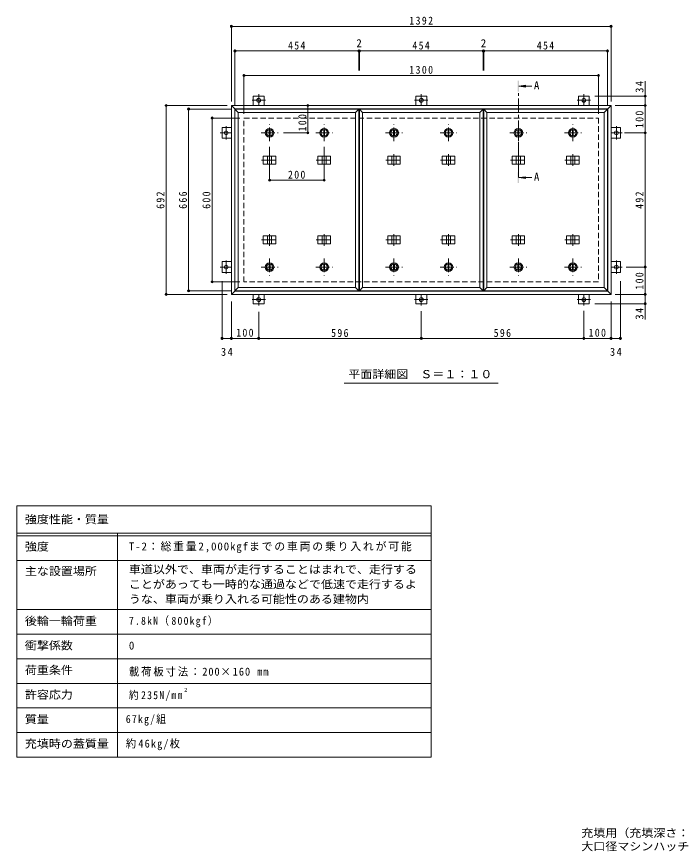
# Model space of a CAD drawing. Units: millimetres at full size, sheet at 1:10. Extents: x -2570 to 2311, y -1962 to 1160.
# Drawn here: x -2570 to -130, y -1962 to 1096 of the extents above; entities that cross this region are included whole.
import ezdxf
from ezdxf.enums import TextEntityAlignment as Align

# ---------------------------------------------------------------- set-up
doc = ezdxf.new("R2010")
doc.units = ezdxf.units.MM
doc.header["$LTSCALE"] = 10
doc.header["$PDMODE"] = 32
doc.header["$PDSIZE"] = 8
doc.linetypes.add('CHAIN1', pattern=[8, 5, -1, 1, -1])
doc.linetypes.add('DASHED2', pattern=[3, 2, -1])
for name, color, linetype, lineweight in [('0-1_躯体', 2, 'DASHED2', 9), ('0-2_仕上', 3, 'Continuous', 9), ('0-3_建具', 4, 'Continuous', 9), ('0-5_寸法', 4, 'Continuous', 9), ('0-C', 2, 'Continuous', 9), ('0-E', 3, 'Continuous', 9), ('0-F', 7, 'Continuous', 9), ('F-5_F-5ﾚｲﾔ', 7, 'Continuous', 9), ('F-F_F-Fﾚｲﾔ', 2, 'Continuous', 9)]:
    doc.layers.add(name, color=color, linetype=linetype, lineweight=lineweight)
doc.styles.add('ＭＳ ゴシック', font='')
doc.styles.get('ＭＳ ゴシック').set_extended_font_data('MS Gothic')

msp = doc.modelspace()

# ---------------------------------------------------------------- linework, layer by layer
at = {"layer": '0-1_躯体'}
for p, q in [((-1736.8, 124.52), (-1736.8, 724.52)), ((-1736.8, 724.52), (-436.8, 724.52)), ((-436.8, 724.52), (-436.8, 124.52)), ((-436.8, 124.52), (-1736.8, 124.52))]:
    msp.add_line(p, q, dxfattribs=at)
at = {"layer": '0-2_仕上'}
for p, q in [((-1769.8, 757.52), (-1757.8, 745.52)), ((-1769.8, 91.52), (-1769.8, 757.52)), ((-1769.8, 757.52), (-1315.8, 757.52)), ((-1757.8, 745.52), (-1327.8, 745.52)), ((-1315.8, 91.52), (-1315.8, 757.52)), ((-1313.8, 757.52), (-1301.8, 745.52)), ((-1313.8, 91.52), (-1313.8, 757.52)), ((-1313.8, 757.52), (-859.8, 757.52)), ((-1301.8, 745.52), (-871.8, 745.52)), ((-859.8, 91.52), (-859.8, 757.52)), ((-857.8, 757.52), (-845.8, 745.52)), ((-857.8, 91.52), (-857.8, 757.52)), ((-857.8, 757.52), (-403.8, 757.52)), ((-845.8, 745.52), (-415.8, 745.52)), ((-403.8, 91.52), (-403.8, 757.52)), ((-1327.8, 103.52), (-1757.8, 103.52)), ((-1315.8, 91.52), (-1327.8, 103.52)), ((-871.8, 103.52), (-1301.8, 103.52)), ((-859.8, 91.52), (-871.8, 103.52)), ((-415.8, 103.52), (-845.8, 103.52)), ((-403.8, 91.52), (-415.8, 103.52)), ((-1315.8, 91.52), (-1769.8, 91.52)), ((-859.8, 91.52), (-1313.8, 91.52)), ((-403.8, 91.52), (-857.8, 91.52))]:
    msp.add_line(p, q, dxfattribs=at)
for points in [[(-1769.8, 91.52), (-1757.8, 103.52), (-1757.8, 745.52)], [(-1327.8, 103.52), (-1327.8, 745.52), (-1315.8, 757.52)], [(-1313.8, 91.52), (-1301.8, 103.52), (-1301.8, 745.52)], [(-871.8, 103.52), (-871.8, 745.52), (-859.8, 757.52)], [(-857.8, 91.52), (-845.8, 103.52), (-845.8, 745.52)], [(-415.8, 103.52), (-415.8, 745.52), (-403.8, 757.52)]]:
    msp.add_lwpolyline(points, dxfattribs=at)
at = {"layer": '0-3_建具', "color": 2}
for p, q in [((-1782.8, 770.52), (-1770.8, 758.52)), ((-1782.8, 78.52), (-1782.8, 770.52)), ((-1782.8, 770.52), (-390.8, 770.52)), ((-402.8, 758.52), (-390.8, 770.52)), ((-390.8, 770.52), (-390.8, 78.52)), ((-1770.8, 90.52), (-1770.8, 758.52)), ((-1770.8, 758.52), (-402.8, 758.52)), ((-402.8, 90.52), (-402.8, 758.52)), ((-1770.8, 90.52), (-1782.8, 78.52)), ((-390.8, 78.52), (-1782.8, 78.52)), ((-402.8, 90.52), (-1770.8, 90.52)), ((-402.8, 90.52), (-390.8, 78.52))]:
    msp.add_line(p, q, dxfattribs=at)
at = {"layer": '0-3_建具'}
for p, q in [((-1665.89, 585.52), (-1665.89, 555.52)), ((-1665.89, 585.52), (-1619.71, 585.52)), ((-1650.3, 585.52), (-1650.3, 555.52)), ((-1635.3, 585.52), (-1635.3, 555.52)), ((-1619.71, 585.52), (-1619.71, 555.52)), ((-1465.89, 585.52), (-1465.89, 555.52)), ((-1465.89, 585.52), (-1419.71, 585.52)), ((-1450.3, 585.52), (-1450.3, 555.52)), ((-1435.3, 585.52), (-1435.3, 555.52)), ((-1419.71, 585.52), (-1419.71, 555.52)), ((-1209.89, 585.52), (-1209.89, 555.52)), ((-1209.89, 585.52), (-1163.71, 585.52)), ((-1194.3, 585.52), (-1194.3, 555.52)), ((-1179.3, 585.52), (-1179.3, 555.52)), ((-1163.71, 585.52), (-1163.71, 555.52)), ((-1009.89, 585.52), (-1009.89, 555.52)), ((-1009.89, 585.52), (-963.71, 585.52)), ((-994.3, 585.52), (-994.3, 555.52)), ((-979.3, 585.52), (-979.3, 555.52)), ((-963.71, 585.52), (-963.71, 555.52)), ((-753.89, 585.52), (-753.89, 555.52)), ((-753.89, 585.52), (-707.71, 585.52)), ((-738.3, 585.52), (-738.3, 555.52)), ((-723.3, 585.52), (-723.3, 555.52)), ((-707.71, 585.52), (-707.71, 555.52)), ((-553.89, 585.52), (-553.89, 555.52)), ((-553.89, 585.52), (-507.71, 585.52)), ((-538.3, 585.52), (-538.3, 555.52)), ((-523.3, 585.52), (-523.3, 555.52)), ((-507.71, 585.52), (-507.71, 555.52)), ((-1665.89, 555.52), (-1619.71, 555.52)), ((-1465.89, 555.52), (-1419.71, 555.52)), ((-1209.89, 555.52), (-1163.71, 555.52)), ((-1009.89, 555.52), (-963.71, 555.52)), ((-753.89, 555.52), (-707.71, 555.52)), ((-553.89, 555.52), (-507.71, 555.52)), ((-1665.89, 263.52), (-1665.89, 293.52)), ((-1665.89, 293.52), (-1619.71, 293.52)), ((-1650.3, 263.52), (-1650.3, 293.52)), ((-1635.3, 263.52), (-1635.3, 293.52)), ((-1619.71, 263.52), (-1619.71, 293.52)), ((-1465.89, 263.52), (-1465.89, 293.52)), ((-1465.89, 293.52), (-1419.71, 293.52)), ((-1450.3, 263.52), (-1450.3, 293.52)), ((-1435.3, 263.52), (-1435.3, 293.52)), ((-1419.71, 263.52), (-1419.71, 293.52)), ((-1209.89, 263.52), (-1209.89, 293.52)), ((-1209.89, 293.52), (-1163.71, 293.52)), ((-1194.3, 263.52), (-1194.3, 293.52)), ((-1179.3, 263.52), (-1179.3, 293.52)), ((-1163.71, 263.52), (-1163.71, 293.52)), ((-1009.89, 263.52), (-1009.89, 293.52)), ((-1009.89, 293.52), (-963.71, 293.52)), ((-994.3, 263.52), (-994.3, 293.52)), ((-979.3, 263.52), (-979.3, 293.52)), ((-963.71, 263.52), (-963.71, 293.52)), ((-753.89, 263.52), (-753.89, 293.52)), ((-753.89, 293.52), (-707.71, 293.52)), ((-738.3, 263.52), (-738.3, 293.52)), ((-723.3, 263.52), (-723.3, 293.52)), ((-707.71, 263.52), (-707.71, 293.52)), ((-553.89, 263.52), (-553.89, 293.52)), ((-553.89, 293.52), (-507.71, 293.52)), ((-538.3, 263.52), (-538.3, 293.52)), ((-523.3, 263.52), (-523.3, 293.52)), ((-507.71, 263.52), (-507.71, 293.52)), ((-1665.89, 263.52), (-1619.71, 263.52)), ((-1465.89, 263.52), (-1419.71, 263.52)), ((-1209.89, 263.52), (-1163.71, 263.52)), ((-1009.89, 263.52), (-963.71, 263.52)), ((-753.89, 263.52), (-707.71, 263.52)), ((-553.89, 263.52), (-507.71, 263.52))]:
    msp.add_line(p, q, dxfattribs=at)
at = {"layer": '0-3_建具', "linetype": 'CHAIN1'}
for p, q in [((-1642.8, 592.63), (-1642.8, 549.4)), ((-1442.8, 592.63), (-1442.8, 549.4)), ((-1186.8, 592.63), (-1186.8, 549.4)), ((-986.8, 592.63), (-986.8, 549.4)), ((-730.8, 592.63), (-730.8, 549.4)), ((-530.8, 592.63), (-530.8, 549.4)), ((-1672.21, 570.52), (-1613.39, 570.52)), ((-1472.21, 570.52), (-1413.39, 570.52)), ((-1216.21, 570.52), (-1157.39, 570.52)), ((-1016.21, 570.52), (-957.39, 570.52)), ((-760.21, 570.52), (-701.39, 570.52)), ((-560.21, 570.52), (-501.39, 570.52)), ((-1672.21, 278.52), (-1613.39, 278.52)), ((-1642.8, 256.4), (-1642.8, 299.64)), ((-1472.21, 278.52), (-1413.39, 278.52)), ((-1442.8, 256.4), (-1442.8, 299.64)), ((-1216.21, 278.52), (-1157.39, 278.52)), ((-1186.8, 256.4), (-1186.8, 299.64)), ((-1016.21, 278.52), (-957.39, 278.52)), ((-986.8, 256.4), (-986.8, 299.64)), ((-760.21, 278.52), (-701.39, 278.52)), ((-730.8, 256.4), (-730.8, 299.64)), ((-560.21, 278.52), (-501.39, 278.52)), ((-530.8, 256.4), (-530.8, 299.64))]:
    msp.add_line(p, q, dxfattribs=at)
at = {"layer": '0-5_寸法'}
for p, q in [((-728.8, 841.33), (-704.01, 844.6)), ((-728.8, 841.33), (-704.01, 838.07)), ((-728.8, 841.33), (-681.34, 841.33)), ((-728.8, 506.21), (-704.01, 509.47)), ((-728.8, 506.21), (-704.01, 502.95)), ((-728.8, 506.21), (-681.34, 506.21))]:
    msp.add_line(p, q, dxfattribs=at)
at = {"layer": '0-5_寸法', "linetype": 'CHAIN1'}
msp.add_line((-730.8, 506.21), (-730.8, 821.33), dxfattribs=at)
at = {"layer": '0-5_寸法', "color": 7}
msp.add_line((-1369.33, -247.26), (-804.27, -247.26), dxfattribs=at)
at = {"layer": '0-5_寸法'}
for points in [[(-728.8, 861.33), (-732.8, 861.33), (-728.8, 821.33), (-732.8, 821.33)], [(-728.8, 486.21), (-732.8, 486.21), (-728.8, 526.21), (-732.8, 526.21)]]:
    msp.add_solid(points, dxfattribs=at)
at = {"layer": '0-C'}
for p, q in [((-1644.3, 681.92), (-1644.3, 659.12)), ((-1641.3, 681.92), (-1641.3, 659.12)), ((-1444.3, 681.92), (-1444.3, 659.12)), ((-1441.3, 681.92), (-1441.3, 659.12)), ((-1188.3, 681.92), (-1188.3, 659.12)), ((-1185.3, 681.92), (-1185.3, 659.12)), ((-988.3, 681.92), (-988.3, 659.12)), ((-985.3, 681.92), (-985.3, 659.12)), ((-732.3, 681.92), (-732.3, 659.12)), ((-729.3, 681.92), (-729.3, 659.12)), ((-532.3, 681.92), (-532.3, 659.12)), ((-529.3, 681.92), (-529.3, 659.12)), ((-1644.3, 167.11), (-1644.3, 189.92)), ((-1641.3, 167.11), (-1641.3, 189.92)), ((-1444.3, 167.11), (-1444.3, 189.92)), ((-1441.3, 167.11), (-1441.3, 189.92)), ((-1188.3, 167.11), (-1188.3, 189.92)), ((-1185.3, 167.11), (-1185.3, 189.92)), ((-988.3, 167.11), (-988.3, 189.92)), ((-985.3, 167.11), (-985.3, 189.92)), ((-732.3, 167.11), (-732.3, 189.92)), ((-729.3, 167.11), (-729.3, 189.92)), ((-532.3, 167.11), (-532.3, 189.92)), ((-529.3, 167.11), (-529.3, 189.92))]:
    msp.add_line(p, q, dxfattribs=at)
at = {"layer": '0-C', "linetype": 'CHAIN1'}
for p, q in [((-1642.8, 639.52), (-1642.8, 701.52)), ((-1442.8, 639.52), (-1442.8, 701.52)), ((-1186.8, 639.52), (-1186.8, 701.52)), ((-986.8, 639.52), (-986.8, 701.52)), ((-730.8, 639.52), (-730.8, 701.52)), ((-530.8, 639.52), (-530.8, 701.52)), ((-1673.8, 670.52), (-1611.8, 670.52)), ((-1473.8, 670.52), (-1411.8, 670.52)), ((-1217.8, 670.52), (-1155.8, 670.52)), ((-1017.8, 670.52), (-955.8, 670.52)), ((-761.8, 670.52), (-699.8, 670.52)), ((-561.8, 670.52), (-499.8, 670.52)), ((-1642.8, 209.52), (-1642.8, 147.52)), ((-1442.8, 209.52), (-1442.8, 147.52)), ((-1186.8, 209.52), (-1186.8, 147.52)), ((-986.8, 209.52), (-986.8, 147.52)), ((-730.8, 209.52), (-730.8, 147.52)), ((-530.8, 209.52), (-530.8, 147.52)), ((-1673.8, 178.52), (-1611.8, 178.52)), ((-1473.8, 178.52), (-1411.8, 178.52)), ((-1217.8, 178.52), (-1155.8, 178.52)), ((-1017.8, 178.52), (-955.8, 178.52)), ((-761.8, 178.52), (-699.8, 178.52)), ((-561.8, 178.52), (-499.8, 178.52))]:
    msp.add_line(p, q, dxfattribs=at)
at = {"layer": '0-C'}
for centre, radius in [((-1642.8, 670.52), 16), ((-1642.8, 670.52), 12), ((-1642.8, 670.52), 11.5), ((-1442.8, 670.52), 16), ((-1442.8, 670.52), 12), ((-1442.8, 670.52), 11.5), ((-1186.8, 670.52), 16), ((-1186.8, 670.52), 12), ((-1186.8, 670.52), 11.5), ((-986.8, 670.52), 16), ((-986.8, 670.52), 12), ((-986.8, 670.52), 11.5), ((-730.8, 670.52), 16), ((-730.8, 670.52), 12), ((-730.8, 670.52), 11.5), ((-530.8, 670.52), 16), ((-530.8, 670.52), 12), ((-530.8, 670.52), 11.5), ((-1642.8, 178.52), 16), ((-1642.8, 178.52), 12), ((-1642.8, 178.52), 11.5), ((-1442.8, 178.52), 16), ((-1442.8, 178.52), 12), ((-1442.8, 178.52), 11.5), ((-1186.8, 178.52), 16), ((-1186.8, 178.52), 12), ((-1186.8, 178.52), 11.5), ((-986.8, 178.52), 16), ((-986.8, 178.52), 12), ((-986.8, 178.52), 11.5), ((-730.8, 178.52), 16), ((-730.8, 178.52), 12), ((-730.8, 178.52), 11.5), ((-530.8, 178.52), 16), ((-530.8, 178.52), 12), ((-530.8, 178.52), 11.5)]:
    msp.add_circle(centre, radius, dxfattribs=at)
at = {"layer": '0-E'}
for p, q in [((-1702.8, 804.72), (-1662.8, 804.72)), ((-1702.8, 804.72), (-1702.8, 770.52)), ((-1662.8, 804.72), (-1662.8, 770.52)), ((-1106.8, 804.72), (-1066.8, 804.72)), ((-1106.8, 804.72), (-1106.8, 770.52)), ((-1066.8, 804.72), (-1066.8, 770.52)), ((-510.8, 804.72), (-470.8, 804.72)), ((-510.8, 804.72), (-510.8, 770.52)), ((-470.8, 804.72), (-470.8, 770.52)), ((-1817, 650.52), (-1817, 690.52)), ((-1817, 690.52), (-1782.8, 690.52)), ((-356.6, 690.52), (-390.8, 690.52)), ((-356.6, 690.52), (-356.6, 650.52)), ((-1817, 650.52), (-1782.8, 650.52)), ((-356.6, 650.52), (-390.8, 650.52)), ((-1817, 158.52), (-1817, 198.52)), ((-1817, 198.52), (-1782.8, 198.52)), ((-356.6, 198.52), (-390.8, 198.52)), ((-356.6, 198.52), (-356.6, 158.52)), ((-1817, 158.52), (-1782.8, 158.52)), ((-356.6, 158.52), (-390.8, 158.52)), ((-1702.8, 44.32), (-1702.8, 78.52)), ((-1662.8, 44.32), (-1662.8, 78.52)), ((-1106.8, 44.32), (-1106.8, 78.52)), ((-1066.8, 44.32), (-1066.8, 78.52)), ((-510.8, 44.32), (-510.8, 78.52)), ((-470.8, 44.32), (-470.8, 78.52)), ((-1662.8, 44.32), (-1702.8, 44.32)), ((-1066.8, 44.32), (-1106.8, 44.32)), ((-470.8, 44.32), (-510.8, 44.32))]:
    msp.add_line(p, q, dxfattribs=at)
at = {"layer": '0-E', "linetype": 'CHAIN1'}
for p, q in [((-1682.8, 811.69), (-1682.8, 770.52)), ((-1086.8, 811.69), (-1086.8, 770.52)), ((-490.8, 811.69), (-490.8, 770.52)), ((-1658.42, 789.72), (-1707.18, 789.72)), ((-1062.42, 789.72), (-1111.18, 789.72)), ((-466.42, 789.72), (-515.18, 789.72)), ((-1802, 694.89), (-1802, 646.14)), ((-371.6, 646.14), (-371.6, 694.89)), ((-1823.97, 670.52), (-1782.8, 670.52)), ((-349.63, 670.52), (-390.8, 670.52)), ((-1802, 202.89), (-1802, 154.14)), ((-371.6, 154.14), (-371.6, 202.89)), ((-1823.97, 178.52), (-1782.8, 178.52)), ((-349.63, 178.52), (-390.8, 178.52)), ((-1682.8, 37.34), (-1682.8, 78.52)), ((-1086.8, 37.34), (-1086.8, 78.52)), ((-490.8, 37.34), (-490.8, 78.52)), ((-1707.18, 59.32), (-1658.42, 59.32)), ((-1111.18, 59.32), (-1062.42, 59.32)), ((-515.18, 59.32), (-466.42, 59.32))]:
    msp.add_line(p, q, dxfattribs=at)
at = {"layer": '0-E'}
for centre in [(-1682.8, 789.72), (-1086.8, 789.72), (-490.8, 789.72), (-1802, 670.52), (-371.6, 670.52), (-1802, 178.52), (-371.6, 178.52), (-1682.8, 59.32), (-1086.8, 59.32), (-490.8, 59.32)]:
    msp.add_circle(centre, 7, dxfattribs=at)
at = {"layer": '0-F'}
for p, q in [((-1782.8, 785.52), (-1782.8, 1065.52)), ((-1782.8, 1060.52), (-390.8, 1060.52)), ((-390.8, 785.52), (-390.8, 1065.52)), ((-1769.8, 772.52), (-1769.8, 975.52)), ((-1769.8, 970.52), (-1315.8, 970.52)), ((-1315.8, 973.52), (-1315.8, 898.26)), ((-1315.8, 970.52), (-1313.8, 970.52)), ((-1313.8, 973.52), (-1313.8, 898.26)), ((-1313.8, 970.52), (-859.8, 970.52)), ((-859.8, 973.52), (-859.8, 898.26)), ((-859.8, 970.52), (-857.8, 970.52)), ((-857.8, 973.52), (-857.8, 898.26)), ((-857.8, 970.52), (-403.8, 970.52)), ((-403.8, 772.52), (-403.8, 975.52)), ((-1736.8, 739.52), (-1736.8, 885.52)), ((-1736.8, 880.52), (-436.8, 880.52)), ((-436.8, 739.52), (-436.8, 885.52)), ((-265.82, 804.72), (-265.82, 859.9)), ((-260.82, 804.72), (-450.8, 804.72)), ((-265.82, 770.52), (-265.82, 804.72)), ((-1797.8, 770.52), (-2027.06, 770.52)), ((-2022.06, 78.52), (-2022.06, 770.52)), ((-1502.88, 770.52), (-1502.88, 670.52)), ((-375.8, 770.52), (-260.82, 770.52)), ((-265.82, 670.52), (-265.82, 770.52)), ((-1784.8, 757.52), (-1944.59, 757.52)), ((-1939.59, 91.52), (-1939.59, 757.52)), ((-1751.8, 724.52), (-1858.42, 724.52)), ((-1853.42, 124.52), (-1853.42, 724.52)), ((-1499.88, 670.52), (-1591.8, 670.52)), ((-341.87, 670.52), (-260.82, 670.52)), ((-265.82, 178.52), (-265.82, 670.52)), ((-1642.8, 494.22), (-1642.8, 619.52)), ((-1442.8, 494.22), (-1442.8, 619.52)), ((-1642.8, 497.22), (-1442.8, 497.22)), ((-335.28, 178.52), (-260.82, 178.52)), ((-265.82, 78.52), (-265.82, 178.52)), ((-1751.8, 124.52), (-1858.42, 124.52)), ((-1817, -87.85), (-1817, 127.31)), ((-356.6, -87.85), (-356.6, 127.31)), ((-1797.8, 78.52), (-2027.06, 78.52)), ((-1784.8, 91.52), (-1944.59, 91.52)), ((-375.8, 78.52), (-260.82, 78.52)), ((-265.82, 78.52), (-265.82, 44.32)), ((-1782.8, 52.31), (-1782.8, -87.85)), ((-260.82, 44.32), (-450.8, 44.32)), ((-390.8, 52.31), (-390.8, -87.85)), ((-265.82, 44.32), (-265.82, -13.63)), ((-1682.8, 15.01), (-1682.8, -87.85)), ((-1086.8, -85.85), (-1086.8, 17.34)), ((-490.8, 18.38), (-490.8, -87.85)), ((-1817, -82.85), (-1782.8, -82.85)), ((-1782.8, -82.85), (-1682.8, -82.85)), ((-1682.8, -82.85), (-1086.8, -82.85)), ((-1086.8, -82.85), (-490.8, -82.85)), ((-490.8, -82.85), (-390.8, -82.85)), ((-390.8, -82.85), (-356.6, -82.85))]:
    msp.add_line(p, q, dxfattribs=at)
for p in [(-1782.8, 1060.52), (-390.8, 1060.52), (-1769.8, 970.52), (-1315.8, 970.52), (-1313.8, 970.52), (-859.8, 970.52), (-857.8, 970.52), (-403.8, 970.52), (-1736.8, 880.52), (-436.8, 880.52), (-265.82, 804.72), (-2022.06, 770.52), (-1502.88, 770.52), (-265.82, 770.52), (-1939.59, 757.52), (-1853.42, 724.52), (-1502.88, 670.52), (-265.82, 670.52), (-1642.8, 497.22), (-1442.8, 497.22), (-265.82, 178.52), (-1853.42, 124.52), (-1939.59, 91.52), (-2022.06, 78.52), (-265.82, 78.52), (-265.82, 44.32), (-1817, -82.85), (-1782.8, -82.85), (-1682.8, -82.85), (-1086.8, -82.85), (-490.8, -82.85), (-390.8, -82.85), (-356.6, -82.85)]:
    msp.add_point(p, dxfattribs=at)
at = {"layer": 'F-5_F-5ﾚｲﾔ'}
for p, q in [((-1050.11, -696.68), (-1050.11, -1616.68)), ((-2570.11, -896.68), (-1050.11, -896.68)), ((-2570.11, -1076.68), (-1050.11, -1076.68))]:
    msp.add_line(p, q, dxfattribs=at)
at = {"layer": 'F-F_F-Fﾚｲﾔ', "color": 7}
for p, q in [((-2570.11, -696.68), (-2570.11, -1616.68)), ((-2570.11, -696.68), (-1050.11, -696.68)), ((-2570.11, -796.68), (-1050.11, -796.68)), ((-2570.11, -806.68), (-1050.11, -806.68)), ((-2200.11, -796.68), (-2200.11, -1616.68)), ((-2570.11, -896.68), (-1050.11, -896.68)), ((-2570.11, -1076.68), (-1050.11, -1076.68)), ((-2570.11, -1166.68), (-1050.11, -1166.68)), ((-2570.11, -1256.68), (-1050.11, -1256.68)), ((-1050.11, -1346.68), (-2570.11, -1346.68)), ((-1050.11, -1436.68), (-2570.11, -1436.68)), ((-1050.11, -1526.68), (-2570.11, -1526.68)), ((-1050.11, -1616.68), (-2570.11, -1616.68))]:
    msp.add_line(p, q, dxfattribs=at)

# ---------------------------------------------------------------- texts
at = {"layer": '0-5_寸法', "color": 2, "style": 'ＭＳ ゴシック'}
for p in [(-673.77, 820.94), (-673.77, 485.81)]:
    msp.add_text('A', height=29.33, dxfattribs=at).set_placement(p, align=Align.BOTTOM_LEFT)
at = {"layer": '0-5_寸法', "color": 2, "style": 'ＭＳ ゴシック', "width": 1.1}
msp.add_text('平面詳細図\u3000Ｓ＝１：１０', height=29.33, dxfattribs=at).set_placement((-1354.3, -237.45), align=Align.BOTTOM_LEFT)
at = {"layer": '0-F', "color": 2, "style": 'ＭＳ ゴシック'}
for p in [(-1324.8, 975.52), (-868.8, 975.52)]:
    msp.add_text('2', height=29.33, dxfattribs=at).set_placement(p, align=Align.BOTTOM_LEFT)
at = {"layer": '0-F', "color": 2, "char_height": 29.33, "attachment_point": 7, "style": 'ＭＳ ゴシック'}
for s, insert in [('\\T1.28;\\W0.9;1392', (-1130.55, 1066.52)), ('\\T1.27;\\W0.9;454', (-1575.3, 975.52)), ('\\T1.27;\\W0.9;454', (-1119.3, 975.52)), ('\\T1.27;\\W0.9;454', (-663.3, 975.52)), ('\\T1.28;\\W0.9;1300', (-1130.55, 886.52)), ('\\T1.27;\\W0.9;200', (-1575.3, 502.22)), ('\\T1.27;\\W0.9;100', (-1765.3, -76.85)), ('\\T1.27;\\W0.9;596', (-1417.3, -77.85)), ('\\T1.27;\\W0.9;596', (-821.3, -77.85)), ('\\T1.27;\\W0.9;100', (-473.3, -76.85)), ('\\T1.27;\\W0.95;34', (-1821.15, -147.07)), ('\\T1.27;\\W0.95;34', (-394.95, -147.07))]:
    msp.add_mtext(s, dxfattribs=dict(at, insert=insert))
at = {"layer": '0-F', "color": 2, "char_height": 29.33, "attachment_point": 7, "rotation": 90, "style": 'ＭＳ ゴシック'}
for s, insert in [('\\T1.27;\\W0.95;34', (-271.82, 817.4)), ('\\T1.27;\\W0.9;100', (-1507.88, 675.61)), ('\\T1.27;\\W0.9;100', (-271.82, 688.02)), ('\\T1.27;\\W0.9;692', (-2028.06, 392.02)), ('\\T1.27;\\W0.9;666', (-1945.59, 392.02)), ('\\T1.27;\\W0.9;600', (-1859.42, 392.02)), ('\\T1.27;\\W0.9;492', (-271.82, 392.02)), ('\\T1.27;\\W0.9;100', (-271.82, 96.02)), ('\\T1.27;\\W0.95;34', (-271.82, -13.63))]:
    msp.add_mtext(s, dxfattribs=dict(at, insert=insert))
at = {"layer": 'F-5_F-5ﾚｲﾔ', "color": 6, "style": 'ＭＳ ゴシック'}
msp.add_text('2', height=14.66, dxfattribs=at).set_placement((-1956.05, -1382.45), align=Align.BOTTOM_LEFT)
at = {"layer": 'F-5_F-5ﾚｲﾔ', "color": 2, "style": 'ＭＳ ゴシック', "width": 1.1}
for s, p in [('充填用（充填深さ：３０ｍｍ）\u3000屋内用\u3000一般形\u3000スチール製\u3000ステンレス目地', (-500.11, -1918.5)), ('大口径マシンハッチ\u3000Ｓ－２Ｅ－６００×１３００', (-500.11, -1967.71))]:
    msp.add_text(s, height=29.33, dxfattribs=at).set_placement(p, align=Align.BOTTOM_LEFT)
at = {"layer": 'F-F_F-Fﾚｲﾔ', "style": 'ＭＳ ゴシック', "width": 1.1}
for s, p in [('強度性能・質量', (-2540.11, -769.24)), ('強度', (-2540.11, -869.18)), ('主な設置場所', (-2540.11, -959.18)), ('車道以外で、車両が走行することはまれで、走行する', (-2158.77, -952.75)), ('ことがあっても一時的な通過などで低速で走行するよ', (-2158.77, -1007.23)), ('うな、車両が乗り入れる可能性のある建物内', (-2158.77, -1061.71)), ('後輪一輪荷重', (-2540.11, -1141.68)), ('衝撃係数', (-2540.11, -1231.68)), ('荷重条件', (-2540.11, -1321.68)), ('許容応力', (-2540.11, -1411.68)), ('質量', (-2540.11, -1501.68)), ('充填時の蓋質量', (-2540.11, -1591.68))]:
    msp.add_text(s, height=29.33, dxfattribs=at).set_placement(p, align=Align.BOTTOM_LEFT)
at = {"layer": 'F-F_F-Fﾚｲﾔ', "style": 'ＭＳ ゴシック'}
msp.add_text('0', height=29.33, dxfattribs=at).set_placement((-2158.77, -1231.68), align=Align.BOTTOM_LEFT)
at = {"layer": 'F-F_F-Fﾚｲﾔ', "char_height": 29.33, "attachment_point": 7, "style": 'ＭＳ ゴシック'}
for s, insert in [('\\T1.16;T-2：総重量2,000kgfまでの車両の乗り入れが可能', (-2158.77, -869.18)), ('\\T1.24;\\W0.9;7.8kN（800kgf）', (-2158.77, -1141.68)), ('\\T1.18;\\W0.95;載荷板寸法：200×160\\~mm', (-2158.77, -1321.68)), ('\\T1.24;\\W0.9;約235N/mm', (-2158.77, -1411.68)), ('\\T1.24;\\W0.9;67kg/組', (-2170.02, -1501.68)), ('\\T1.21;\\W0.95;約46kg/枚', (-2170.02, -1591.68))]:
    msp.add_mtext(s, dxfattribs=dict(at, insert=insert))

doc.saveas('drawing.dxf')
